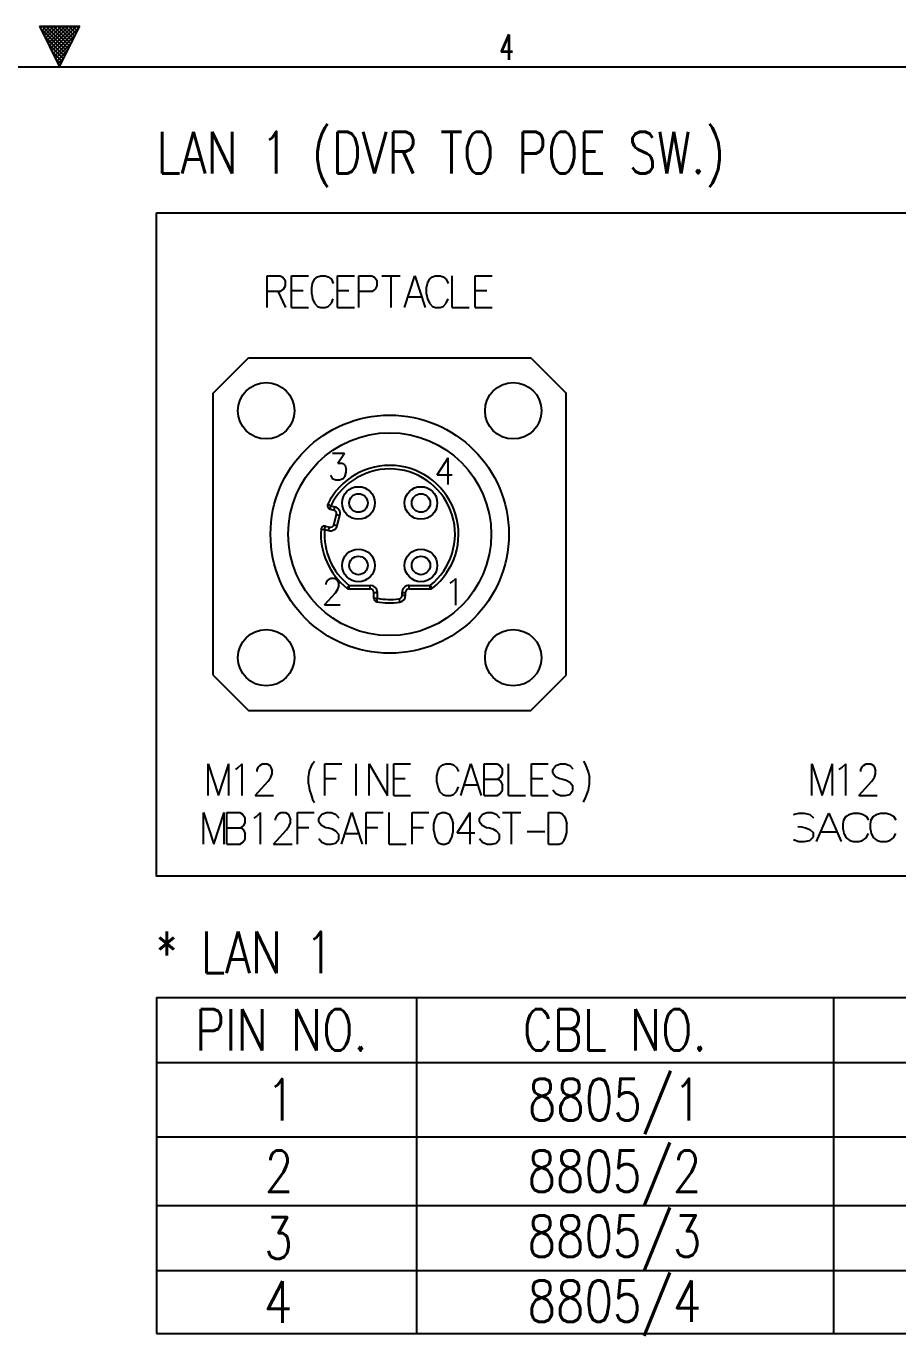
# Model space of a CAD drawing. Extents: x 260 to 819, y -886 to -443.
# Drawn here: x 537.3 to 602.3, y -561.2 to -463.5 of the extents above; entities that cross this region are included whole.
import ezdxf
from ezdxf.enums import TextEntityAlignment as Align

# ---------------------------------------------------------------- set-up
doc = ezdxf.new("R2010")
doc.units = 0
doc.header["$LTSCALE"] = 150
doc.header["$MEASUREMENT"] = 0
doc.linetypes.add('DASHED', pattern=[0.75, 0.5, -0.25])
doc.layers.get('0').update_dxf_attribs({"color": 6, "linetype": 'CONTINUOUS'})
doc.layers.add('현배선도', color=7, linetype='CONTINUOUS')
doc.styles.get("Standard").update_dxf_attribs({"font": 'romans.shx', "width": 0.8, "bigfont": 'whgtxt.shx'})

# ---------------------------------------------------------------- blocks, each defined once
blk = doc.blocks.new('*H69')
at = {"color": 2, "linetype": 'Continuous'}
for p, q in [((-266.223, 407.362), (-268.116, 409.254)), ((-266.129, 407.551), (-268.003, 409.425)), ((-266.317, 407.173), (-267.838, 408.693)), ((-266.036, 407.74), (-267.721, 409.425)), ((-265.942, 407.929), (-267.438, 409.425)), ((-265.848, 408.118), (-267.155, 409.425)), ((-265.754, 408.307), (-266.872, 409.425)), ((-265.661, 408.496), (-266.589, 409.425)), ((-265.567, 408.685), (-266.306, 409.425)), ((-265.473, 408.874), (-266.024, 409.425)), ((-265.379, 409.064), (-265.741, 409.425)), ((-265.286, 409.253), (-265.458, 409.425)), ((-266.411, 406.984), (-267.559, 408.132)), ((-266.504, 406.794), (-267.281, 407.571)), ((-266.598, 406.605), (-267.002, 407.009)), ((-266.692, 406.416), (-266.724, 406.448))]:
    blk.add_line(p, q, dxfattribs=at)
blk = doc.blocks.new('*H70')
at = {"color": 2, "linetype": 'Continuous'}
for p, q in [((-267.983, 409.425), (-268.129, 409.28)), ((-267.701, 409.425), (-268.035, 409.091)), ((-267.418, 409.425), (-267.941, 408.902)), ((-267.135, 409.425), (-267.847, 408.713)), ((-266.852, 409.425), (-267.753, 408.524)), ((-266.569, 409.425), (-267.66, 408.335)), ((-266.286, 409.425), (-267.566, 408.145)), ((-266.004, 409.425), (-267.472, 407.956)), ((-265.721, 409.425), (-267.378, 407.767)), ((-265.438, 409.425), (-267.284, 407.578)), ((-265.245, 409.335), (-267.191, 407.389)), ((-265.523, 408.774), (-267.097, 407.2)), ((-265.801, 408.213), (-267.003, 407.011)), ((-266.079, 407.652), (-266.909, 406.822)), ((-266.357, 407.091), (-266.816, 406.633)), ((-266.635, 406.53), (-266.722, 406.444))]:
    blk.add_line(p, q, dxfattribs=at)
blk = doc.blocks.new('ansi-c')
at = {"color": 2, "linetype": 'Continuous'}
for p, q in [((208.801, 767.488), (211.801, 767.488)), ((208.801, 767.488), (210.301, 764.463)), ((210.301, 764.463), (211.801, 767.488))]:
    blk.add_line(p, q, dxfattribs=at)
at = {"color": 5, "linetype": 'Continuous'}
blk.add_line((-56.399, 764.463), (477.001, 764.463), dxfattribs=at)
at = {"color": 7, "linetype": 'Continuous'}
for name in ['*H70', '*H69']:
    blk.add_blockref(name, (477.001, 358.063), dxfattribs=at)
at = {"color": 130, "linetype": 'Continuous', "width": 0.655684}
blk.add_text('4', height=1.9, dxfattribs=at).set_placement((243.633, 765.921), align=Align.MIDDLE_CENTER)

msp = doc.modelspace()

# ---------------------------------------------------------------- linework, layer by layer
at = {"color": 7, "linetype": 'Continuous'}
for p, q in [((555.23, -482.095), (556.2, -482.095)), ((555.23, -484.454), (555.23, -482.095)), ((556.2, -482.095), (556.4, -482.209)), ((556.4, -482.209), (556.6, -482.476)), ((556.6, -482.856), (556.6, -482.476)), ((557.056, -482.095), (558.312, -482.095)), ((557.056, -484.454), (557.056, -482.095)), ((558.569, -483.008), (558.626, -482.666)), ((558.626, -482.666), (558.768, -482.361)), ((558.768, -482.361), (558.997, -482.171)), ((558.997, -482.171), (559.225, -482.095)), ((559.225, -482.095), (559.567, -482.095)), ((559.567, -482.095), (559.796, -482.171)), ((559.796, -482.171), (560.024, -482.361)), ((560.024, -482.361), (560.166, -482.666)), ((560.48, -482.095), (561.736, -482.095)), ((560.48, -484.454), (560.48, -482.095)), ((562.078, -482.095), (563.048, -482.095)), ((562.078, -484.454), (562.078, -482.095)), ((563.048, -482.095), (563.248, -482.209)), ((563.248, -482.209), (563.448, -482.476)), ((563.448, -482.856), (563.448, -482.476)), ((563.79, -482.095), (565.16, -482.095)), ((564.475, -484.454), (564.475, -482.095)), ((565.474, -484.454), (566.244, -482.095)), ((566.244, -482.095), (567.014, -484.454)), ((567.129, -483.008), (567.186, -482.666)), ((567.186, -482.666), (567.328, -482.361)), ((567.328, -482.361), (567.557, -482.171)), ((567.557, -482.171), (567.785, -482.095)), ((567.785, -482.095), (568.127, -482.095)), ((568.127, -482.095), (568.355, -482.171)), ((568.355, -482.171), (568.584, -482.361)), ((568.584, -482.361), (568.726, -482.666)), ((569.04, -484.454), (569.04, -482.095)), ((570.752, -482.095), (572.008, -482.095)), ((570.752, -484.454), (570.752, -482.095)), ((555.23, -483.236), (556.257, -483.236)), ((556.029, -483.236), (556.6, -484.454)), ((556.257, -483.236), (556.457, -483.084)), ((556.457, -483.084), (556.6, -482.856)), ((557.056, -483.198), (557.912, -483.198)), ((558.569, -483.465), (558.569, -483.008)), ((558.569, -483.465), (558.626, -483.807)), ((560.48, -483.198), (561.336, -483.198)), ((562.078, -483.236), (563.105, -483.236)), ((563.105, -483.236), (563.305, -483.084)), ((563.305, -483.084), (563.448, -482.856)), ((565.73, -483.655), (566.758, -483.655)), ((567.129, -483.465), (567.129, -483.008)), ((567.129, -483.465), (567.186, -483.807)), ((570.752, -483.198), (571.608, -483.198)), ((557.056, -484.454), (558.312, -484.454)), ((558.626, -483.807), (558.768, -484.149)), ((558.768, -484.149), (558.997, -484.378)), ((558.997, -484.378), (559.225, -484.454)), ((559.225, -484.454), (559.567, -484.454)), ((559.567, -484.454), (559.796, -484.378)), ((559.796, -484.378), (560.024, -484.149)), ((560.024, -484.149), (560.166, -483.807)), ((560.48, -484.454), (561.736, -484.454)), ((567.186, -483.807), (567.328, -484.149)), ((567.328, -484.149), (567.557, -484.378)), ((567.557, -484.378), (567.785, -484.454)), ((567.785, -484.454), (568.127, -484.454)), ((568.127, -484.454), (568.355, -484.378)), ((568.355, -484.378), (568.584, -484.149)), ((568.584, -484.149), (568.726, -483.807)), ((569.04, -484.454), (570.296, -484.454)), ((570.752, -484.454), (572.008, -484.454)), ((551.21, -490.85), (553.843, -488.218)), ((553.843, -488.218), (574.903, -488.218)), ((574.903, -488.218), (577.535, -490.85)), ((551.21, -511.91), (551.21, -490.85)), ((577.535, -511.91), (577.535, -490.85)), ((560.117, -495.333), (561.008, -495.333)), ((560.502, -496.072), (561.008, -495.333)), ((560.502, -496.072), (560.839, -496.072)), ((560.839, -496.072), (560.984, -496.168)), ((560.984, -496.168), (561.056, -496.264)), ((561.056, -496.264), (561.128, -496.553)), ((567.917, -496.953), (568.736, -495.669)), ((568.736, -497.659), (568.736, -495.669)), ((559.948, -496.971), (560.021, -497.131)), ((560.021, -497.131), (560.093, -497.227)), ((560.093, -497.227), (560.358, -497.324)), ((560.358, -497.324), (560.622, -497.324)), ((560.622, -497.324), (560.911, -497.227)), ((560.911, -497.227), (561.056, -497.035)), ((561.056, -497.035), (561.128, -496.746)), ((561.128, -496.746), (561.128, -496.553)), ((567.917, -496.953), (569.024, -496.953)), ((559.755, -499.138), (559.992, -499.253)), ((559.924, -499.507), (559.992, -499.253)), ((559.992, -499.253), (560.289, -499.332)), ((560.22, -499.586), (560.289, -499.332)), ((559.924, -499.507), (560.22, -499.586)), ((560.202, -500.672), (560.407, -499.909)), ((560.407, -499.909), (560.661, -499.977)), ((560.457, -500.74), (560.661, -499.977)), ((559.253, -501.014), (559.515, -501.033)), ((559.515, -501.033), (559.583, -500.778)), ((559.515, -501.033), (559.812, -501.112)), ((559.583, -500.778), (559.88, -500.858)), ((559.812, -501.112), (559.88, -500.858)), ((560.202, -500.672), (560.457, -500.74)), ((559.637, -505.037), (559.733, -504.845)), ((559.637, -505.134), (559.637, -505.037)), ((559.733, -504.845), (559.805, -504.748)), ((559.805, -504.748), (559.974, -504.652)), ((559.974, -504.652), (560.263, -504.652)), ((560.263, -504.652), (560.431, -504.748)), ((560.431, -504.748), (560.503, -504.877)), ((560.503, -504.877), (560.575, -505.102)), ((560.575, -505.294), (560.575, -505.102)), ((561.185, -505.404), (561.348, -505.198)), ((561.348, -505.461), (561.348, -505.198)), ((561.348, -505.198), (562.925, -505.198)), ((562.925, -505.461), (562.925, -505.198)), ((565.821, -505.461), (565.821, -505.198)), ((565.821, -505.198), (567.397, -505.198)), ((567.397, -505.461), (567.397, -505.198)), ((567.397, -505.198), (567.561, -505.404)), ((568.888, -505.029), (569.032, -504.933)), ((569.032, -504.933), (569.297, -504.676)), ((569.297, -506.666), (569.297, -504.676)), ((559.516, -506.642), (560.335, -505.744)), ((560.335, -505.744), (560.503, -505.487)), ((560.503, -505.487), (560.575, -505.294)), ((561.348, -505.461), (562.925, -505.461)), ((563.188, -506.163), (563.188, -505.724)), ((563.188, -505.724), (563.451, -505.724)), ((563.188, -506.163), (563.451, -506.163)), ((563.402, -506.421), (563.451, -506.163)), ((563.451, -506.163), (563.451, -505.724)), ((565.069, -506.201), (565.106, -506.461)), ((565.294, -505.94), (565.294, -505.724)), ((565.294, -505.724), (565.557, -505.724)), ((565.294, -505.94), (565.557, -505.94)), ((565.557, -505.94), (565.557, -505.724)), ((565.821, -505.461), (567.397, -505.461)), ((559.516, -506.642), (560.672, -506.642)), ((551.21, -511.91), (553.843, -514.543)), ((574.903, -514.543), (577.535, -511.91)), ((553.843, -514.543), (574.903, -514.543)), ((550.833, -518.514), (551.603, -520.872)), ((550.833, -520.872), (550.833, -518.514)), ((551.603, -520.872), (552.374, -518.514)), ((552.374, -520.872), (552.374, -518.514)), ((552.887, -518.932), (553.059, -518.818)), ((553.059, -518.818), (553.372, -518.514)), ((553.372, -520.872), (553.372, -518.514)), ((554.485, -518.97), (554.599, -518.742)), ((554.599, -518.742), (554.685, -518.628)), ((554.685, -518.628), (554.885, -518.514)), ((554.885, -518.514), (555.227, -518.514)), ((555.227, -518.514), (555.427, -518.628)), ((555.427, -518.628), (555.512, -518.78)), ((555.512, -518.78), (555.598, -519.046)), ((558.394, -519.046), (558.508, -518.742)), ((558.508, -518.742), (558.622, -518.514)), ((558.622, -518.514), (558.765, -518.323)), ((559.536, -518.514), (560.791, -518.514)), ((559.536, -520.872), (559.536, -518.514)), ((561.875, -520.872), (561.875, -518.514)), ((562.845, -520.872), (562.845, -518.514)), ((562.845, -518.514), (564.215, -520.872)), ((564.215, -520.872), (564.215, -518.514)), ((564.671, -518.514), (565.927, -518.514)), ((564.671, -520.872), (564.671, -518.514)), ((567.953, -519.084), (568.095, -518.78)), ((568.095, -518.78), (568.324, -518.59)), ((568.324, -518.59), (568.552, -518.514)), ((568.552, -518.514), (568.894, -518.514)), ((568.894, -518.514), (569.123, -518.59)), ((569.123, -518.59), (569.351, -518.78)), ((569.351, -518.78), (569.493, -519.084)), ((569.665, -520.872), (570.435, -518.514)), ((570.435, -518.514), (571.205, -520.872)), ((571.405, -518.514), (572.375, -518.514)), ((571.405, -520.872), (571.405, -518.514)), ((572.375, -518.514), (572.575, -518.628)), ((572.575, -518.628), (572.775, -518.894)), ((572.775, -519.274), (572.775, -518.894)), ((573.231, -520.872), (573.231, -518.514)), ((574.943, -518.514), (576.199, -518.514)), ((574.943, -520.872), (574.943, -518.514)), ((576.541, -518.932), (576.769, -518.628)), ((576.769, -518.628), (577.112, -518.514)), ((577.112, -518.514), (577.454, -518.514)), ((577.454, -518.514), (577.797, -518.628)), ((577.797, -518.628), (578.025, -518.894)), ((578.818, -518.323), (578.961, -518.59)), ((578.966, -518.59), (579.081, -518.856)), ((579.081, -518.856), (579.195, -519.198)), ((595.844, -518.514), (596.615, -520.872)), ((595.844, -520.872), (595.844, -518.514)), ((596.615, -520.872), (597.385, -518.514)), ((597.385, -520.872), (597.385, -518.514)), ((597.899, -518.932), (598.07, -518.818)), ((598.07, -518.818), (598.384, -518.514)), ((598.384, -520.872), (598.384, -518.514)), ((599.497, -518.97), (599.611, -518.742)), ((599.611, -518.742), (599.696, -518.628)), ((599.696, -518.628), (599.896, -518.514)), ((599.896, -518.514), (600.239, -518.514)), ((600.239, -518.514), (600.438, -518.628)), ((600.438, -518.628), (600.524, -518.78)), ((600.524, -518.78), (600.609, -519.046)), ((554.342, -520.872), (555.313, -519.807)), ((554.485, -519.084), (554.485, -518.97)), ((555.313, -519.807), (555.512, -519.503)), ((555.512, -519.503), (555.598, -519.274)), ((555.598, -519.274), (555.598, -519.046)), ((558.309, -519.541), (558.394, -519.046)), ((558.309, -519.997), (558.309, -519.541)), ((559.536, -519.617), (560.391, -519.617)), ((564.671, -519.617), (565.527, -519.617)), ((567.896, -519.427), (567.953, -519.084)), ((567.896, -519.883), (567.896, -519.427)), ((567.896, -519.883), (567.953, -520.226)), ((571.405, -519.655), (572.432, -519.655)), ((572.432, -519.655), (572.632, -519.503)), ((572.432, -519.655), (572.632, -519.807)), ((572.632, -519.503), (572.775, -519.274)), ((572.632, -519.807), (572.775, -520.111)), ((574.943, -519.617), (575.799, -519.617)), ((576.541, -519.198), (576.541, -518.932)), ((576.541, -519.198), (576.741, -519.465)), ((576.741, -519.465), (577.055, -519.617)), ((577.055, -519.617), (577.283, -519.655)), ((577.283, -519.655), (577.54, -519.731)), ((577.54, -519.731), (577.797, -519.883)), ((577.797, -519.883), (578.025, -520.15)), ((579.195, -519.198), (579.28, -519.541)), ((579.28, -519.997), (579.28, -519.541)), ((599.354, -520.872), (600.324, -519.807)), ((599.497, -519.084), (599.497, -518.97)), ((600.324, -519.807), (600.524, -519.503)), ((600.524, -519.503), (600.609, -519.274)), ((600.609, -519.274), (600.609, -519.046)), ((554.342, -520.872), (555.712, -520.872)), ((558.309, -519.997), (558.394, -520.492)), ((558.394, -520.492), (558.508, -520.834)), ((558.508, -520.834), (558.622, -521.177)), ((564.671, -520.872), (565.927, -520.872)), ((567.953, -520.226), (568.095, -520.568)), ((568.095, -520.568), (568.324, -520.796)), ((568.324, -520.796), (568.552, -520.872)), ((568.552, -520.872), (568.894, -520.872)), ((568.894, -520.872), (569.123, -520.796)), ((569.123, -520.796), (569.351, -520.568)), ((569.351, -520.568), (569.493, -520.226)), ((569.921, -520.073), (570.949, -520.073)), ((571.405, -520.872), (572.375, -520.872)), ((572.375, -520.872), (572.575, -520.758)), ((572.575, -520.758), (572.775, -520.492)), ((572.775, -520.492), (572.775, -520.111)), ((573.231, -520.872), (574.487, -520.872)), ((574.943, -520.872), (576.199, -520.872)), ((576.541, -520.454), (576.769, -520.72)), ((576.769, -520.72), (577.112, -520.872)), ((577.112, -520.872), (577.454, -520.872)), ((577.454, -520.872), (577.797, -520.796)), ((577.797, -520.796), (578.025, -520.492)), ((578.025, -520.492), (578.025, -520.15)), ((578.966, -521.063), (579.081, -520.796)), ((579.081, -520.796), (579.195, -520.492)), ((579.195, -520.492), (579.28, -519.997)), ((599.354, -520.872), (600.724, -520.872)), ((558.622, -521.177), (558.765, -521.405)), ((578.824, -521.367), (578.966, -521.063)), ((550.496, -522.152), (551.266, -524.511)), ((550.496, -524.511), (550.496, -522.152)), ((551.266, -524.511), (552.037, -522.152)), ((552.037, -524.511), (552.037, -522.152)), ((552.236, -522.152), (553.207, -522.152)), ((552.236, -524.511), (552.236, -522.152)), ((553.207, -522.152), (553.406, -522.266)), ((553.406, -522.266), (553.606, -522.533)), ((553.606, -522.913), (553.606, -522.533)), ((554.262, -522.571), (554.433, -522.457)), ((554.433, -522.457), (554.747, -522.152)), ((554.747, -524.511), (554.747, -522.152)), ((555.86, -522.609), (555.974, -522.38)), ((555.86, -522.723), (555.86, -522.609)), ((555.974, -522.38), (556.06, -522.266)), ((556.06, -522.266), (556.26, -522.152)), ((556.26, -522.152), (556.602, -522.152)), ((556.602, -522.152), (556.802, -522.266)), ((556.802, -522.266), (556.887, -522.418)), ((556.887, -522.418), (556.973, -522.685)), ((556.973, -522.913), (556.973, -522.685)), ((557.486, -522.152), (558.742, -522.152)), ((557.486, -524.511), (557.486, -522.152)), ((559.084, -522.571), (559.313, -522.266)), ((559.084, -522.837), (559.084, -522.571)), ((559.313, -522.266), (559.655, -522.152)), ((559.655, -522.152), (559.997, -522.152)), ((559.997, -522.152), (560.34, -522.266)), ((560.34, -522.266), (560.568, -522.533)), ((560.768, -524.511), (561.538, -522.152)), ((561.538, -522.152), (562.308, -524.511)), ((562.622, -522.152), (563.878, -522.152)), ((562.622, -524.511), (562.622, -522.152)), ((564.334, -524.511), (564.334, -522.152)), ((566.046, -522.152), (567.302, -522.152)), ((566.046, -524.511), (566.046, -522.152)), ((567.673, -523.027), (567.758, -522.647)), ((567.758, -522.647), (567.958, -522.266)), ((567.958, -522.266), (568.272, -522.152)), ((568.272, -522.152), (568.5, -522.152)), ((568.5, -522.152), (568.814, -522.266)), ((568.814, -522.266), (569.014, -522.647)), ((569.014, -522.647), (569.099, -523.027)), ((569.413, -523.674), (570.383, -522.152)), ((570.383, -524.511), (570.383, -522.152)), ((571.068, -522.571), (571.296, -522.266)), ((571.068, -522.837), (571.068, -522.571)), ((571.296, -522.266), (571.639, -522.152)), ((571.639, -522.152), (571.981, -522.152)), ((571.981, -522.152), (572.324, -522.266)), ((572.324, -522.266), (572.552, -522.533)), ((572.78, -522.152), (574.15, -522.152)), ((573.465, -524.511), (573.465, -522.152)), ((576.204, -522.152), (577.003, -522.152)), ((576.204, -524.511), (576.204, -522.152)), ((577.003, -522.152), (577.203, -522.228)), ((577.203, -522.228), (577.374, -522.418)), ((577.374, -522.418), (577.488, -522.647)), ((577.488, -522.647), (577.574, -522.989)), ((594.474, -522.298), (594.881, -522.196)), ((594.881, -522.196), (595.289, -522.196)), ((595.289, -522.196), (595.697, -522.298)), ((595.697, -522.298), (595.968, -522.535)), ((596.206, -524.302), (597.123, -522.196)), ((597.123, -522.196), (598.04, -524.302)), ((598.176, -523.011), (598.244, -522.705)), ((598.244, -522.705), (598.414, -522.433)), ((598.414, -522.433), (598.686, -522.264)), ((598.686, -522.264), (598.958, -522.196)), ((598.958, -522.196), (599.365, -522.196)), ((599.365, -522.196), (599.637, -522.264)), ((599.637, -522.264), (599.909, -522.433)), ((599.909, -522.433), (600.078, -522.705)), ((600.214, -523.011), (600.282, -522.705)), ((600.282, -522.705), (600.452, -522.433)), ((600.452, -522.433), (600.724, -522.264)), ((600.724, -522.264), (600.996, -522.196)), ((600.996, -522.196), (601.403, -522.196)), ((601.403, -522.196), (601.675, -522.264)), ((601.675, -522.264), (601.947, -522.433)), ((601.947, -522.433), (602.117, -522.705)), ((552.236, -523.294), (553.264, -523.294)), ((553.264, -523.294), (553.463, -523.141)), ((553.264, -523.294), (553.463, -523.446)), ((553.463, -523.141), (553.606, -522.913)), ((553.463, -523.446), (553.606, -523.75)), ((553.606, -524.13), (553.606, -523.75)), ((555.717, -524.511), (556.688, -523.446)), ((556.688, -523.446), (556.887, -523.141)), ((556.887, -523.141), (556.973, -522.913)), ((557.486, -523.255), (558.342, -523.255)), ((559.084, -522.837), (559.284, -523.103)), ((559.284, -523.103), (559.598, -523.255)), ((559.598, -523.255), (559.826, -523.294)), ((559.826, -523.294), (560.083, -523.37)), ((560.083, -523.37), (560.34, -523.522)), ((560.34, -523.522), (560.568, -523.788)), ((560.568, -524.13), (560.568, -523.788)), ((561.025, -523.712), (562.052, -523.712)), ((562.622, -523.255), (563.478, -523.255)), ((566.046, -523.255), (566.902, -523.255)), ((567.673, -523.522), (567.673, -523.027)), ((567.673, -523.522), (567.758, -524.016)), ((569.014, -524.016), (569.099, -523.56)), ((569.099, -523.56), (569.099, -523.027)), ((569.413, -523.674), (570.726, -523.674)), ((571.068, -522.837), (571.268, -523.103)), ((571.268, -523.103), (571.582, -523.255)), ((571.582, -523.255), (571.81, -523.294)), ((571.81, -523.294), (572.067, -523.37)), ((572.067, -523.37), (572.324, -523.522)), ((572.324, -523.522), (572.552, -523.788)), ((572.552, -524.13), (572.552, -523.788)), ((574.635, -523.56), (575.947, -523.56)), ((577.488, -523.978), (577.574, -523.636)), ((577.574, -523.636), (577.574, -522.989)), ((594.813, -523.181), (595.085, -523.215)), ((595.085, -523.215), (595.391, -523.283)), ((595.391, -523.283), (595.697, -523.418)), ((595.697, -523.418), (595.968, -523.656)), ((595.968, -523.962), (595.968, -523.656)), ((596.512, -523.588), (597.735, -523.588)), ((598.176, -523.418), (598.176, -523.011)), ((598.176, -523.418), (598.244, -523.724)), ((598.244, -523.724), (598.414, -524.03)), ((599.909, -524.03), (600.078, -523.724)), ((600.214, -523.418), (600.214, -523.011)), ((600.214, -523.418), (600.282, -523.724)), ((600.282, -523.724), (600.452, -524.03)), ((601.947, -524.03), (602.117, -523.724)), ((552.236, -524.511), (553.207, -524.511)), ((553.207, -524.511), (553.406, -524.397)), ((553.406, -524.397), (553.606, -524.13)), ((555.717, -524.511), (557.087, -524.511)), ((559.084, -524.092), (559.313, -524.359)), ((559.313, -524.359), (559.655, -524.511)), ((559.655, -524.511), (559.997, -524.511)), ((559.997, -524.511), (560.34, -524.435)), ((560.34, -524.435), (560.568, -524.13)), ((564.334, -524.511), (565.59, -524.511)), ((567.758, -524.016), (567.958, -524.397)), ((567.958, -524.397), (568.272, -524.511)), ((568.272, -524.511), (568.5, -524.511)), ((568.5, -524.511), (568.814, -524.397)), ((568.814, -524.397), (569.014, -524.016)), ((571.068, -524.092), (571.296, -524.359)), ((571.296, -524.359), (571.639, -524.511)), ((571.639, -524.511), (571.981, -524.511)), ((571.981, -524.511), (572.324, -524.435)), ((572.324, -524.435), (572.552, -524.13)), ((576.204, -524.511), (577.003, -524.511)), ((576.974, -524.511), (577.203, -524.435)), ((577.203, -524.435), (577.374, -524.207)), ((577.374, -524.207), (577.488, -523.978)), ((594.474, -524.166), (594.881, -524.302)), ((594.881, -524.302), (595.289, -524.302)), ((595.289, -524.302), (595.697, -524.234)), ((595.697, -524.234), (595.968, -523.962)), ((598.414, -524.03), (598.686, -524.234)), ((598.686, -524.234), (598.958, -524.302)), ((598.958, -524.302), (599.365, -524.302)), ((599.365, -524.302), (599.637, -524.234)), ((599.637, -524.234), (599.909, -524.03)), ((600.452, -524.03), (600.724, -524.234)), ((600.724, -524.234), (600.996, -524.302)), ((600.996, -524.302), (601.403, -524.302)), ((601.403, -524.302), (601.675, -524.234)), ((601.675, -524.234), (601.947, -524.03))]:
    msp.add_line(p, q, dxfattribs=at)
at = {"color": 0}
msp.add_line((566.383, -535.946), (566.383, -561.015), dxfattribs=at)
msp.add_lwpolyline([(546.987, -477.405), (642.955, -477.405), (642.955, -526.908), (546.987, -526.908)], close=True, dxfattribs=at)
at = {"color": 7, "linetype": 'Continuous'}
for centre, radius in [((555.159, -492.167), 2.106), ((573.587, -492.167), 2.106), ((564.373, -501.38), 8.885), ((564.373, -501.38), 7.568), ((562.043, -499.051), 1.218), ((562.043, -499.051), 0.691), ((566.703, -499.051), 1.218), ((566.703, -499.051), 0.691), ((562.043, -503.71), 1.218), ((562.043, -503.71), 0.691), ((566.703, -503.71), 1.218), ((566.703, -503.71), 0.691), ((555.159, -510.594), 2.106), ((573.587, -510.594), 2.106)]:
    msp.add_circle(centre, radius, dxfattribs=at)
for centre, radius, start, end in [((564.373, -501.38), 5.133, 308.39167, 154.09453), ((564.373, -501.38), 4.87, 308.39167, 154.09444), ((559.992, -499.253), 0.263, 154.09453, 255.00001), ((560.152, -499.841), 0.527, 345.00001, 75), ((560.152, -499.841), 0.263, 345.00001, 75), ((564.373, -501.38), 5.133, 175.90547, 231.60833), ((559.515, -501.033), 0.263, 75, 175.90547), ((564.373, -501.38), 4.87, 175.90559, 231.60833), ((559.948, -500.604), 0.527, 255.00001, 345.00001), ((559.948, -500.604), 0.263, 255.00001, 345.00001), ((562.925, -505.724), 0.527, 0, 90), ((565.821, -505.724), 0.527, 90, 180.00001), ((561.348, -505.198), 0.263, 231.60833, 270), ((562.925, -505.724), 0.263, 0, 90), ((563.451, -506.163), 0.263, 180.00001, 259.09453), ((564.373, -501.38), 4.87, 259.09453, 278.21322), ((565.031, -505.94), 0.263, 278.21322, 0), ((565.031, -505.94), 0.527, 278.21322, 0), ((565.821, -505.724), 0.263, 90, 180.00001), ((567.397, -505.198), 0.263, 270, 308.39167), ((564.373, -501.38), 5.133, 259.09453, 278.21322)]:
    msp.add_arc(centre, radius, start, end, dxfattribs=at)
at = {"layer": '현배선도', "color": 0}
for p, q in [((546.987, -535.946), (546.987, -540.796)), ((546.987, -535.946), (636.448, -535.946)), ((566.383, -535.946), (566.383, -540.796)), ((597.475, -535.946), (597.475, -540.796)), ((546.987, -540.796), (566.383, -540.796)), ((546.987, -540.796), (546.987, -546.352)), ((566.383, -540.796), (566.383, -546.352)), ((566.383, -540.796), (636.448, -540.796)), ((597.475, -540.796), (597.475, -546.352)), ((546.987, -546.352), (566.383, -546.352)), ((546.987, -546.352), (546.987, -551.48)), ((566.383, -546.352), (566.383, -551.48)), ((566.383, -546.352), (636.448, -546.352)), ((597.475, -546.352), (597.475, -551.48)), ((546.987, -551.48), (566.383, -551.48)), ((546.987, -551.48), (546.987, -556.33)), ((566.383, -551.48), (566.383, -556.33)), ((566.383, -551.48), (636.448, -551.48)), ((597.475, -551.48), (597.475, -556.33)), ((546.987, -556.33), (566.383, -556.33)), ((546.987, -556.33), (546.987, -561.015)), ((566.383, -556.33), (566.383, -561.015)), ((566.383, -556.33), (636.448, -556.33)), ((597.475, -556.33), (597.475, -561.015)), ((546.987, -561.015), (566.383, -561.015)), ((566.383, -561.015), (636.448, -561.015))]:
    msp.add_line(p, q, dxfattribs=at)

# ---------------------------------------------------------------- block references
at = {"linetype": 'DASHED'}
msp.add_blockref('ansi-c', (329.46, -1230.96), dxfattribs=at)
msp.add_blockref('ansi-c', (329.46, -1230.96), dxfattribs=at)

# ---------------------------------------------------------------- texts
at = {"layer": '현배선도', "color": 4, "width": 0.8}
for s, height, p in [('LAN 1 (DVR TO POE SW.)', 3.09996, (546.987, -474.454)), ('* LAN 1', 3.1, (546.896, -534.139))]:
    msp.add_text(s, height=height, dxfattribs=at).set_placement(p)
at = {"layer": '현배선도', "color": 0, "width": 0.8}
for s, p in [('PIN NO.', (549.87, -539.912)), ('CBL NO.', (574.304, -539.912)), ('1', (555.178, -545.122)), ('8805/1', (574.673, -545.12)), ('8805/2', (574.644, -550.464)), ('2', (555.06, -550.464)), ('8805/3', (574.644, -555.314)), ('3', (555.02, -555.446)), ('8805/4', (574.644, -560.163)), ('4', (554.988, -560.22))]:
    msp.add_text(s, height=3.1, dxfattribs=at).set_placement(p)

doc.saveas('drawing.dxf')
